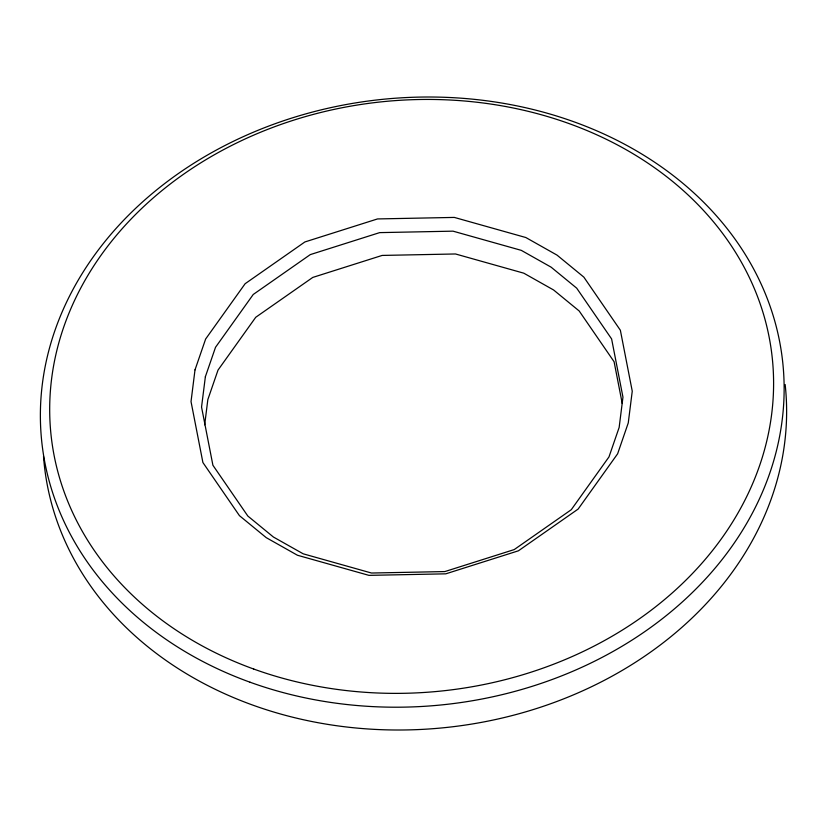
<?xml version="1.0" encoding="UTF-8"?>
<svg xmlns="http://www.w3.org/2000/svg" width="827" height="827" viewBox="0 0 827 827"><rect width="100%" height="100%" fill="white"/><g stroke="black" fill="none" stroke-linecap="round" stroke-linejoin="round"><path stroke-width="1.24" d="M204.672 424.82L207.846 399.565L218.008 370.103L255.729 317.289L312.782 277.417L382.136 255.429L455.501 253.972L523.791 273.179L553.594 289.977L579.179 310.973L614.089 361.73L622.235 403.493M785.154 384.514A372.605 304.212 -6.2 0 1 442.311 727.884A372.605 304.212 -6.2 0 1 43.521 456.411M195.007 369.865L191.027 401.602L202.904 462.531L239.448 515.666L266.242 537.653L297.451 555.248L368.956 575.365L445.763 573.835L518.405 550.813L578.135 509.07L617.635 453.775L628.262 422.917L632.252 391.181L620.364 330.242L583.831 277.107L557.036 255.119L525.827 237.525L454.323 217.418L377.515 218.938L304.874 241.96L245.133 283.713L205.644 339.008L195.007 369.865M205.365 376.75L201.55 407.06L212.911 465.27L247.821 516.027L273.406 537.023L303.209 553.821L371.499 573.028L444.864 571.571L514.218 549.583L571.271 509.711L608.992 456.897L619.154 427.435L622.958 397.136L611.608 338.925L576.698 288.158L551.113 267.162L521.31 250.364L453.02 231.157L379.655 232.625L310.301 254.602L253.238 294.474L215.527 347.288L205.365 376.75M253.713 669.033A362.66 296.107 -6.2 0 0 772.656 362.019A362.66 296.107 -6.2 0 0 208.549 158.122A362.66 296.107 -6.2 0 0 253.713 669.033M250.002 682.203A372.605 304.212 -6.2 0 0 783.169 366.785A372.605 304.212 -6.2 0 0 203.607 157.295A372.605 304.212 -6.2 0 0 250.002 682.203"/></g></svg>
